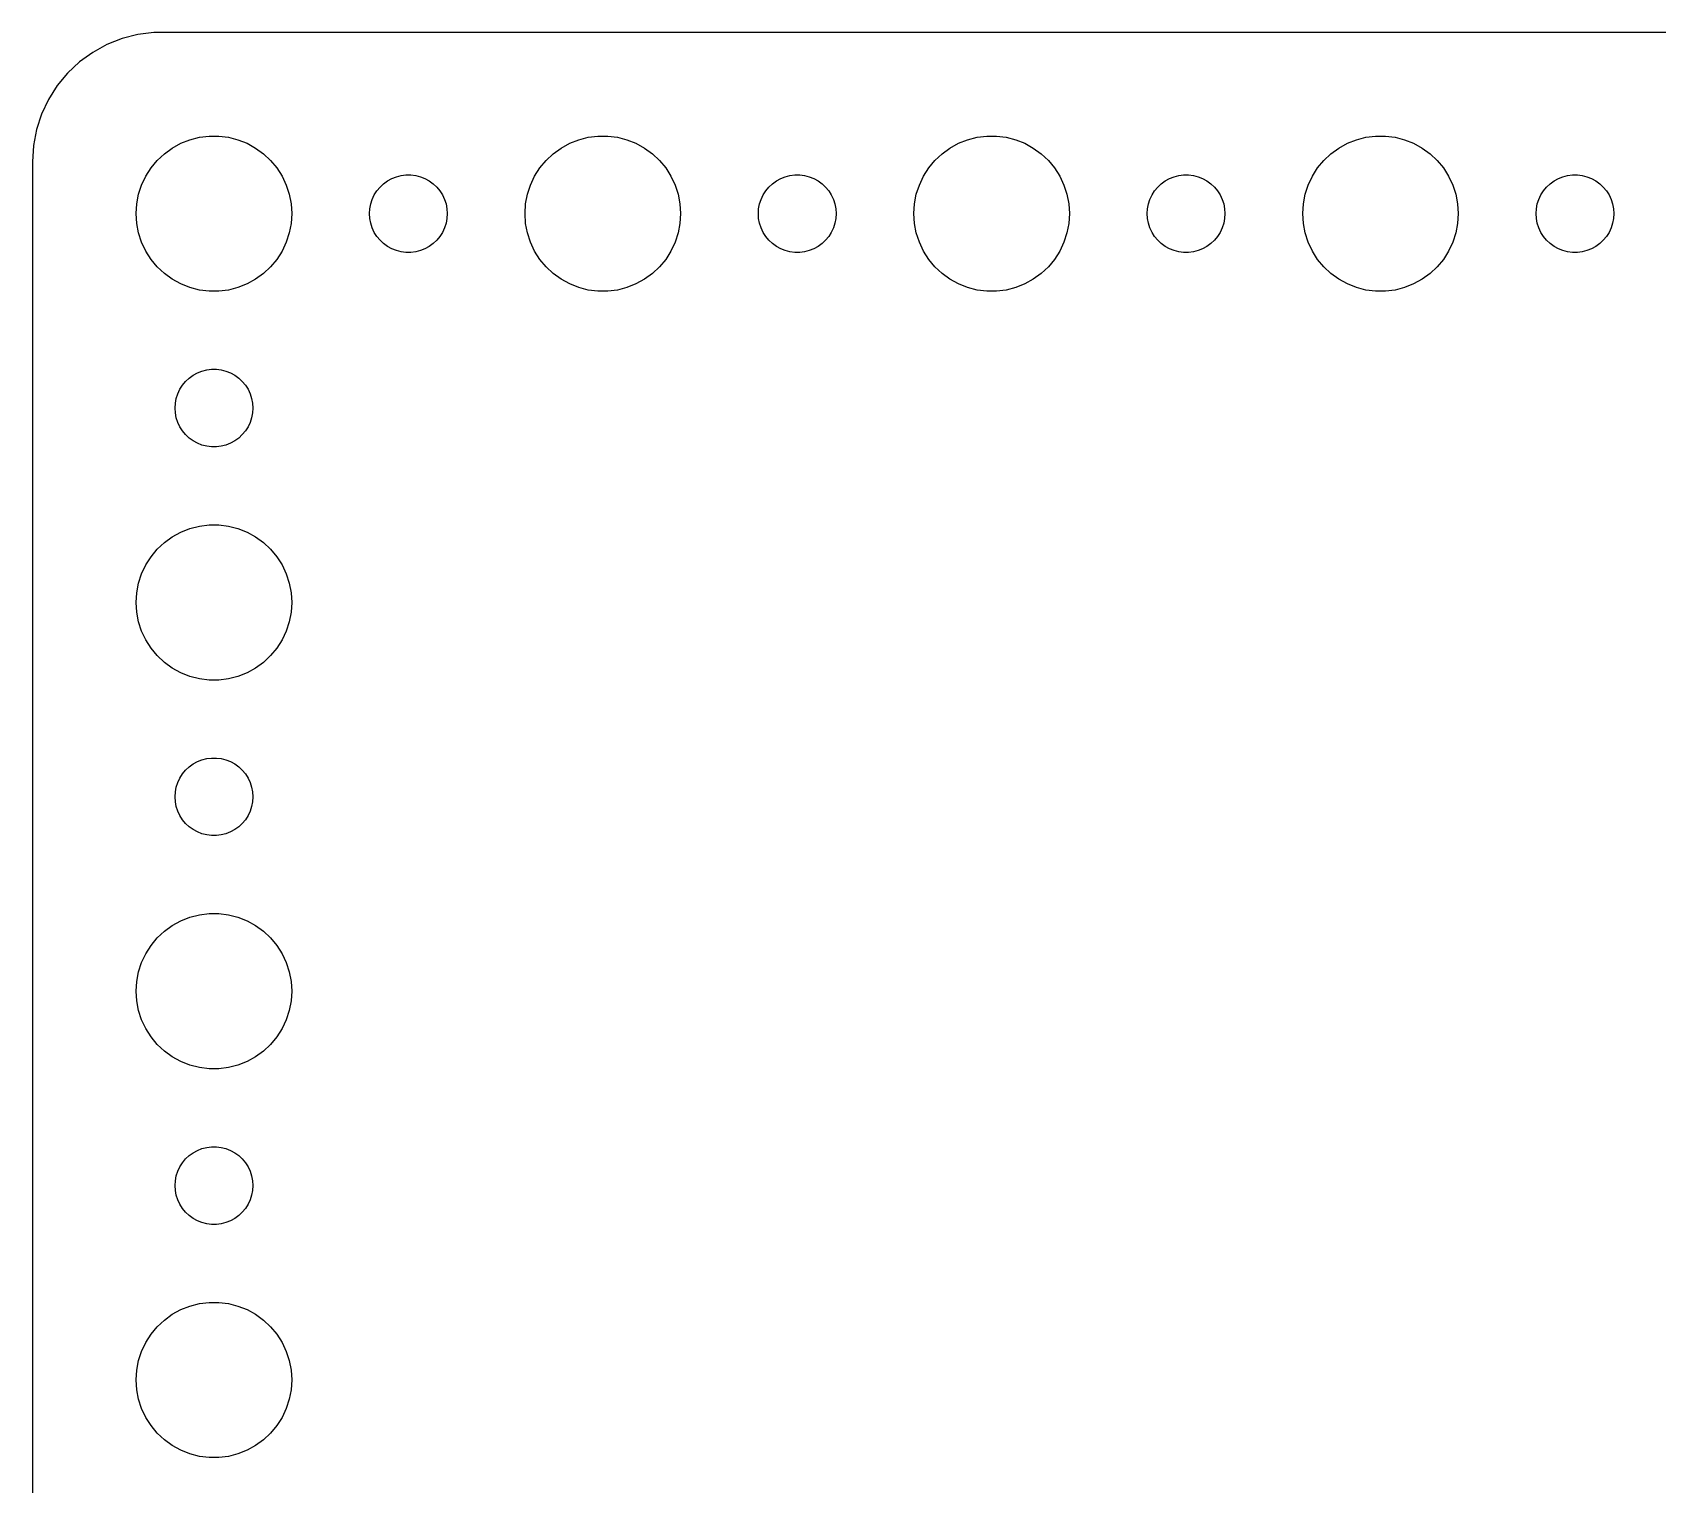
# Model space of a CAD drawing. Header units: metres. Extents: x -134 to 134, y 176 to 508.
# Drawn here: x -134.5 to -71.8, y 452 to 508 of the extents above; entities that cross this region are included whole.
import ezdxf

# ---------------------------------------------------------------- set-up
doc = ezdxf.new("R2010")
doc.units = ezdxf.units.M

msp = doc.modelspace()

# ---------------------------------------------------------------- linework, layer by layer
for p, q in [((-131.045, 507.755), (-131.629, 507.524)), ((-130.437, 507.911), (-131.045, 507.755)), ((-129.814, 507.99), (-130.437, 507.911)), ((129.814, 507.99), (-129.814, 507.99)), ((-132.179, 507.222), (-132.687, 506.853)), ((-131.629, 507.524), (-132.179, 507.222)), ((-132.687, 506.853), (-133.145, 506.423)), ((-133.545, 505.939), (-133.882, 505.409)), ((-133.145, 506.423), (-133.545, 505.939)), ((-133.882, 505.409), (-134.149, 504.841)), ((-134.149, 504.841), (-134.343, 504.243)), ((-134.343, 504.243), (-134.461, 503.627)), ((-128.062, 503.947), (-127.688, 503.994)), ((-127.688, 503.994), (-127.312, 503.994)), ((-127.312, 503.994), (-126.938, 503.947)), ((-113.062, 503.947), (-112.688, 503.994)), ((-112.688, 503.994), (-112.312, 503.994)), ((-112.312, 503.994), (-111.938, 503.947)), ((-98.0621, 503.947), (-97.6884, 503.994)), ((-97.6884, 503.994), (-97.3116, 503.994)), ((-97.3116, 503.994), (-96.9379, 503.947)), ((-83.0621, 503.947), (-82.6884, 503.994)), ((-82.6884, 503.994), (-82.3116, 503.994)), ((-82.3116, 503.994), (-81.9379, 503.947)), ((-134.461, 503.627), (-134.5, 503)), ((-129.412, 503.312), (-129.107, 503.533)), ((-129.107, 503.533), (-128.777, 503.714)), ((-128.777, 503.714), (-128.427, 503.853)), ((-128.427, 503.853), (-128.062, 503.947)), ((-126.938, 503.947), (-126.573, 503.853)), ((-126.573, 503.853), (-126.223, 503.714)), ((-126.223, 503.714), (-125.893, 503.533)), ((-125.893, 503.533), (-125.588, 503.312)), ((-114.412, 503.312), (-114.107, 503.533)), ((-114.107, 503.533), (-113.777, 503.714)), ((-113.777, 503.714), (-113.427, 503.853)), ((-113.427, 503.853), (-113.062, 503.947)), ((-111.938, 503.947), (-111.573, 503.853)), ((-111.573, 503.853), (-111.223, 503.714)), ((-111.223, 503.714), (-110.893, 503.533)), ((-110.893, 503.533), (-110.588, 503.312)), ((-99.4123, 503.312), (-99.1075, 503.533)), ((-99.1075, 503.533), (-98.7773, 503.714)), ((-98.7773, 503.714), (-98.427, 503.853)), ((-98.427, 503.853), (-98.0621, 503.947)), ((-96.9379, 503.947), (-96.573, 503.853)), ((-96.573, 503.853), (-96.2227, 503.714)), ((-96.2227, 503.714), (-95.8925, 503.533)), ((-95.8925, 503.533), (-95.5877, 503.312)), ((-84.4123, 503.312), (-84.1075, 503.533)), ((-84.1075, 503.533), (-83.7773, 503.714)), ((-83.7773, 503.714), (-83.427, 503.853)), ((-83.427, 503.853), (-83.0621, 503.947)), ((-81.9379, 503.947), (-81.573, 503.853)), ((-81.573, 503.853), (-81.2227, 503.714)), ((-81.2227, 503.714), (-80.8925, 503.533)), ((-80.8925, 503.533), (-80.5877, 503.312)), ((-134.5, 503), (-134.5, 409)), ((-130.129, 502.445), (-129.927, 502.763)), ((-129.927, 502.763), (-129.687, 503.054)), ((-129.687, 503.054), (-129.412, 503.312)), ((-125.588, 503.312), (-125.313, 503.054)), ((-125.313, 503.054), (-125.073, 502.763)), ((-125.073, 502.763), (-124.871, 502.445)), ((-115.129, 502.445), (-114.927, 502.763)), ((-114.927, 502.763), (-114.687, 503.054)), ((-114.687, 503.054), (-114.412, 503.312)), ((-110.588, 503.312), (-110.313, 503.054)), ((-110.313, 503.054), (-110.073, 502.763)), ((-110.073, 502.763), (-109.871, 502.445)), ((-100.129, 502.445), (-99.927, 502.763)), ((-99.927, 502.763), (-99.6869, 503.054)), ((-99.6869, 503.054), (-99.4123, 503.312)), ((-95.5877, 503.312), (-95.3131, 503.054)), ((-95.3131, 503.054), (-95.073, 502.763)), ((-95.073, 502.763), (-94.8711, 502.445)), ((-85.1289, 502.445), (-84.927, 502.763)), ((-84.927, 502.763), (-84.6869, 503.054)), ((-84.6869, 503.054), (-84.4123, 503.312)), ((-80.5877, 503.312), (-80.3131, 503.054)), ((-80.3131, 503.054), (-80.073, 502.763)), ((-80.073, 502.763), (-79.8711, 502.445)), ((-130.289, 502.104), (-130.129, 502.445)), ((-124.871, 502.445), (-124.711, 502.104)), ((-121.093, 502.027), (-120.956, 502.156)), ((-120.956, 502.156), (-120.804, 502.266)), ((-120.804, 502.266), (-120.639, 502.357)), ((-120.639, 502.357), (-120.464, 502.427)), ((-120.464, 502.427), (-120.281, 502.473)), ((-120.281, 502.473), (-120.094, 502.497)), ((-120.094, 502.497), (-119.906, 502.497)), ((-119.906, 502.497), (-119.719, 502.473)), ((-119.719, 502.473), (-119.536, 502.427)), ((-119.536, 502.427), (-119.361, 502.357)), ((-119.361, 502.357), (-119.196, 502.266)), ((-119.196, 502.266), (-119.044, 502.156)), ((-119.044, 502.156), (-118.907, 502.027)), ((-115.289, 502.104), (-115.129, 502.445)), ((-109.871, 502.445), (-109.711, 502.104)), ((-106.093, 502.027), (-105.956, 502.156)), ((-105.956, 502.156), (-105.804, 502.266)), ((-105.804, 502.266), (-105.639, 502.357)), ((-105.639, 502.357), (-105.464, 502.427)), ((-105.464, 502.427), (-105.281, 502.473)), ((-105.281, 502.473), (-105.094, 502.497)), ((-105.094, 502.497), (-104.906, 502.497)), ((-104.906, 502.497), (-104.719, 502.473)), ((-104.719, 502.473), (-104.536, 502.427)), ((-104.536, 502.427), (-104.361, 502.357)), ((-104.361, 502.357), (-104.196, 502.266)), ((-104.196, 502.266), (-104.044, 502.156)), ((-104.044, 502.156), (-103.907, 502.027)), ((-100.289, 502.104), (-100.129, 502.445)), ((-94.8711, 502.445), (-94.7107, 502.104)), ((-91.0934, 502.027), (-90.9561, 502.156)), ((-90.9561, 502.156), (-90.8037, 502.266)), ((-90.8037, 502.266), (-90.6387, 502.357)), ((-90.6387, 502.357), (-90.4635, 502.427)), ((-90.4635, 502.427), (-90.2811, 502.473)), ((-90.2811, 502.473), (-90.0942, 502.497)), ((-90.0942, 502.497), (-89.9058, 502.497)), ((-89.9058, 502.497), (-89.7189, 502.473)), ((-89.7189, 502.473), (-89.5365, 502.427)), ((-89.5365, 502.427), (-89.3613, 502.357)), ((-89.3613, 502.357), (-89.1963, 502.266)), ((-89.1963, 502.266), (-89.0439, 502.156)), ((-89.0439, 502.156), (-88.9065, 502.027)), ((-85.2893, 502.104), (-85.1289, 502.445)), ((-79.8711, 502.445), (-79.7107, 502.104)), ((-76.0934, 502.027), (-75.9561, 502.156)), ((-75.9561, 502.156), (-75.8037, 502.266)), ((-75.8037, 502.266), (-75.6387, 502.357)), ((-75.6387, 502.357), (-75.4635, 502.427)), ((-75.4635, 502.427), (-75.2811, 502.473)), ((-75.2811, 502.473), (-75.0942, 502.497)), ((-75.0942, 502.497), (-74.9058, 502.497)), ((-74.9058, 502.497), (-74.7189, 502.473)), ((-74.7189, 502.473), (-74.5365, 502.427)), ((-74.5365, 502.427), (-74.3613, 502.357)), ((-74.3613, 502.357), (-74.1963, 502.266)), ((-74.1963, 502.266), (-74.0439, 502.156)), ((-74.0439, 502.156), (-73.9065, 502.027)), ((-130.476, 501.376), (-130.406, 501.746)), ((-130.406, 501.746), (-130.289, 502.104)), ((-124.711, 502.104), (-124.594, 501.746)), ((-124.594, 501.746), (-124.524, 501.376)), ((-121.453, 501.373), (-121.395, 501.552)), ((-121.395, 501.552), (-121.314, 501.723)), ((-121.314, 501.723), (-121.214, 501.882)), ((-121.214, 501.882), (-121.093, 502.027)), ((-118.907, 502.027), (-118.786, 501.882)), ((-118.786, 501.882), (-118.686, 501.723)), ((-118.686, 501.723), (-118.605, 501.552)), ((-118.605, 501.552), (-118.547, 501.373)), ((-115.476, 501.376), (-115.406, 501.746)), ((-115.406, 501.746), (-115.289, 502.104)), ((-109.711, 502.104), (-109.594, 501.746)), ((-109.594, 501.746), (-109.524, 501.376)), ((-106.453, 501.373), (-106.395, 501.552)), ((-106.395, 501.552), (-106.314, 501.723)), ((-106.314, 501.723), (-106.214, 501.882)), ((-106.214, 501.882), (-106.093, 502.027)), ((-103.907, 502.027), (-103.786, 501.882)), ((-103.786, 501.882), (-103.686, 501.723)), ((-103.686, 501.723), (-103.605, 501.552)), ((-103.605, 501.552), (-103.547, 501.373)), ((-100.476, 501.376), (-100.406, 501.746)), ((-100.406, 501.746), (-100.289, 502.104)), ((-94.7107, 502.104), (-94.5943, 501.746)), ((-94.5943, 501.746), (-94.5237, 501.376)), ((-91.4529, 501.373), (-91.3947, 501.552)), ((-91.3947, 501.552), (-91.3145, 501.723)), ((-91.3145, 501.723), (-91.2135, 501.882)), ((-91.2135, 501.882), (-91.0934, 502.027)), ((-88.9065, 502.027), (-88.7865, 501.882)), ((-88.7865, 501.882), (-88.6855, 501.723)), ((-88.6855, 501.723), (-88.6053, 501.552)), ((-88.6053, 501.552), (-88.5471, 501.373)), ((-85.4763, 501.376), (-85.4057, 501.746)), ((-85.4057, 501.746), (-85.2893, 502.104)), ((-79.7107, 502.104), (-79.5943, 501.746)), ((-79.5943, 501.746), (-79.5237, 501.376)), ((-76.4529, 501.373), (-76.3947, 501.552)), ((-76.3947, 501.552), (-76.3145, 501.723)), ((-76.3145, 501.723), (-76.2135, 501.882)), ((-76.2135, 501.882), (-76.0934, 502.027)), ((-73.9065, 502.027), (-73.7865, 501.882)), ((-73.7865, 501.882), (-73.6855, 501.723)), ((-73.6855, 501.723), (-73.6053, 501.552)), ((-73.6053, 501.552), (-73.5471, 501.373)), ((-130.5, 501), (-130.476, 501.376)), ((-130.476, 500.624), (-130.5, 501)), ((-124.524, 501.376), (-124.5, 501)), ((-124.5, 501), (-124.524, 500.624)), ((-121.5, 501), (-121.488, 501.188)), ((-121.488, 500.812), (-121.5, 501)), ((-121.488, 501.188), (-121.453, 501.373)), ((-118.547, 501.373), (-118.512, 501.188)), ((-118.512, 501.188), (-118.5, 501)), ((-118.5, 501), (-118.512, 500.812)), ((-115.5, 501), (-115.476, 501.376)), ((-115.476, 500.624), (-115.5, 501)), ((-109.524, 501.376), (-109.5, 501)), ((-109.5, 501), (-109.524, 500.624)), ((-106.5, 501), (-106.488, 501.188)), ((-106.488, 500.812), (-106.5, 501)), ((-106.488, 501.188), (-106.453, 501.373)), ((-103.547, 501.373), (-103.512, 501.188)), ((-103.512, 501.188), (-103.5, 501)), ((-103.5, 501), (-103.512, 500.812)), ((-100.5, 501), (-100.476, 501.376)), ((-100.476, 500.624), (-100.5, 501)), ((-94.5237, 501.376), (-94.5, 501)), ((-94.5, 501), (-94.5237, 500.624)), ((-91.5, 501), (-91.4882, 501.188)), ((-91.4882, 500.812), (-91.5, 501)), ((-91.4882, 501.188), (-91.4529, 501.373)), ((-88.5471, 501.373), (-88.5118, 501.188)), ((-88.5118, 501.188), (-88.5, 501)), ((-88.5, 501), (-88.5118, 500.812)), ((-85.5, 501), (-85.4763, 501.376)), ((-85.4763, 500.624), (-85.5, 501)), ((-79.5237, 501.376), (-79.5, 501)), ((-79.5, 501), (-79.5237, 500.624)), ((-76.5, 501), (-76.4882, 501.188)), ((-76.4882, 500.812), (-76.5, 501)), ((-76.4882, 501.188), (-76.4529, 501.373)), ((-73.5471, 501.373), (-73.5118, 501.188)), ((-73.5118, 501.188), (-73.5, 501)), ((-73.5, 501), (-73.5118, 500.812)), ((-130.406, 500.254), (-130.476, 500.624)), ((-130.289, 499.896), (-130.406, 500.254)), ((-124.594, 500.254), (-124.711, 499.896)), ((-124.524, 500.624), (-124.594, 500.254)), ((-121.453, 500.627), (-121.488, 500.812)), ((-121.395, 500.448), (-121.453, 500.627)), ((-121.314, 500.277), (-121.395, 500.448)), ((-121.214, 500.118), (-121.314, 500.277)), ((-118.686, 500.277), (-118.786, 500.118)), ((-118.605, 500.448), (-118.686, 500.277)), ((-118.547, 500.627), (-118.605, 500.448)), ((-118.512, 500.812), (-118.547, 500.627)), ((-115.406, 500.254), (-115.476, 500.624)), ((-115.289, 499.896), (-115.406, 500.254)), ((-109.594, 500.254), (-109.711, 499.896)), ((-109.524, 500.624), (-109.594, 500.254)), ((-106.453, 500.627), (-106.488, 500.812)), ((-106.395, 500.448), (-106.453, 500.627)), ((-106.314, 500.277), (-106.395, 500.448)), ((-106.214, 500.118), (-106.314, 500.277)), ((-103.686, 500.277), (-103.786, 500.118)), ((-103.605, 500.448), (-103.686, 500.277)), ((-103.547, 500.627), (-103.605, 500.448)), ((-103.512, 500.812), (-103.547, 500.627)), ((-100.406, 500.254), (-100.476, 500.624)), ((-100.289, 499.896), (-100.406, 500.254)), ((-94.5943, 500.254), (-94.7107, 499.896)), ((-94.5237, 500.624), (-94.5943, 500.254)), ((-91.4529, 500.627), (-91.4882, 500.812)), ((-91.3947, 500.448), (-91.4529, 500.627)), ((-91.3145, 500.277), (-91.3947, 500.448)), ((-91.2135, 500.118), (-91.3145, 500.277)), ((-88.6855, 500.277), (-88.7865, 500.118)), ((-88.6053, 500.448), (-88.6855, 500.277)), ((-88.5471, 500.627), (-88.6053, 500.448)), ((-88.5118, 500.812), (-88.5471, 500.627)), ((-85.4057, 500.254), (-85.4763, 500.624)), ((-85.2893, 499.896), (-85.4057, 500.254)), ((-79.5943, 500.254), (-79.7107, 499.896)), ((-79.5237, 500.624), (-79.5943, 500.254)), ((-76.4529, 500.627), (-76.4882, 500.812)), ((-76.3947, 500.448), (-76.4529, 500.627)), ((-76.3145, 500.277), (-76.3947, 500.448)), ((-76.2135, 500.118), (-76.3145, 500.277)), ((-73.6855, 500.277), (-73.7865, 500.118)), ((-73.6053, 500.448), (-73.6855, 500.277)), ((-73.5471, 500.627), (-73.6053, 500.448)), ((-73.5118, 500.812), (-73.5471, 500.627)), ((-130.129, 499.555), (-130.289, 499.896)), ((-124.711, 499.896), (-124.871, 499.555)), ((-121.093, 499.973), (-121.214, 500.118)), ((-120.956, 499.844), (-121.093, 499.973)), ((-120.804, 499.734), (-120.956, 499.844)), ((-120.639, 499.643), (-120.804, 499.734)), ((-120.464, 499.573), (-120.639, 499.643)), ((-119.361, 499.643), (-119.536, 499.573)), ((-119.196, 499.734), (-119.361, 499.643)), ((-119.044, 499.844), (-119.196, 499.734)), ((-118.907, 499.973), (-119.044, 499.844)), ((-118.786, 500.118), (-118.907, 499.973)), ((-115.129, 499.555), (-115.289, 499.896)), ((-109.711, 499.896), (-109.871, 499.555)), ((-106.093, 499.973), (-106.214, 500.118)), ((-105.956, 499.844), (-106.093, 499.973)), ((-105.804, 499.734), (-105.956, 499.844)), ((-105.639, 499.643), (-105.804, 499.734)), ((-105.464, 499.573), (-105.639, 499.643)), ((-104.361, 499.643), (-104.536, 499.573)), ((-104.196, 499.734), (-104.361, 499.643)), ((-104.044, 499.844), (-104.196, 499.734)), ((-103.907, 499.973), (-104.044, 499.844)), ((-103.786, 500.118), (-103.907, 499.973)), ((-100.129, 499.555), (-100.289, 499.896)), ((-94.7107, 499.896), (-94.8711, 499.555)), ((-91.0934, 499.973), (-91.2135, 500.118)), ((-90.9561, 499.844), (-91.0934, 499.973)), ((-90.8037, 499.734), (-90.9561, 499.844)), ((-90.6387, 499.643), (-90.8037, 499.734)), ((-90.4635, 499.573), (-90.6387, 499.643)), ((-89.3613, 499.643), (-89.5365, 499.573)), ((-89.1963, 499.734), (-89.3613, 499.643)), ((-89.0439, 499.844), (-89.1963, 499.734)), ((-88.9065, 499.973), (-89.0439, 499.844)), ((-88.7865, 500.118), (-88.9065, 499.973)), ((-85.1289, 499.555), (-85.2893, 499.896)), ((-79.7107, 499.896), (-79.8711, 499.555)), ((-76.0934, 499.973), (-76.2135, 500.118)), ((-75.9561, 499.844), (-76.0934, 499.973)), ((-75.8037, 499.734), (-75.9561, 499.844)), ((-75.6387, 499.643), (-75.8037, 499.734)), ((-75.4635, 499.573), (-75.6387, 499.643)), ((-74.3613, 499.643), (-74.5365, 499.573)), ((-74.1963, 499.734), (-74.3613, 499.643)), ((-74.0439, 499.844), (-74.1963, 499.734)), ((-73.9065, 499.973), (-74.0439, 499.844)), ((-73.7865, 500.118), (-73.9065, 499.973)), ((-129.927, 499.237), (-130.129, 499.555)), ((-129.687, 498.946), (-129.927, 499.237)), ((-125.073, 499.237), (-125.313, 498.946)), ((-124.871, 499.555), (-125.073, 499.237)), ((-120.281, 499.527), (-120.464, 499.573)), ((-120.094, 499.503), (-120.281, 499.527)), ((-119.906, 499.503), (-120.094, 499.503)), ((-119.719, 499.527), (-119.906, 499.503)), ((-119.536, 499.573), (-119.719, 499.527)), ((-114.927, 499.237), (-115.129, 499.555)), ((-114.687, 498.946), (-114.927, 499.237)), ((-110.073, 499.237), (-110.313, 498.946)), ((-109.871, 499.555), (-110.073, 499.237)), ((-105.281, 499.527), (-105.464, 499.573)), ((-105.094, 499.503), (-105.281, 499.527)), ((-104.906, 499.503), (-105.094, 499.503)), ((-104.719, 499.527), (-104.906, 499.503)), ((-104.536, 499.573), (-104.719, 499.527)), ((-99.927, 499.237), (-100.129, 499.555)), ((-99.6869, 498.946), (-99.927, 499.237)), ((-95.073, 499.237), (-95.3131, 498.946)), ((-94.8711, 499.555), (-95.073, 499.237)), ((-90.2811, 499.527), (-90.4635, 499.573)), ((-90.0942, 499.503), (-90.2811, 499.527)), ((-89.9058, 499.503), (-90.0942, 499.503)), ((-89.7189, 499.527), (-89.9058, 499.503)), ((-89.5365, 499.573), (-89.7189, 499.527)), ((-84.927, 499.237), (-85.1289, 499.555)), ((-84.6869, 498.946), (-84.927, 499.237)), ((-80.073, 499.237), (-80.3131, 498.946)), ((-79.8711, 499.555), (-80.073, 499.237)), ((-75.2811, 499.527), (-75.4635, 499.573)), ((-75.0942, 499.503), (-75.2811, 499.527)), ((-74.9058, 499.503), (-75.0942, 499.503)), ((-74.7189, 499.527), (-74.9058, 499.503)), ((-74.5365, 499.573), (-74.7189, 499.527)), ((-129.412, 498.688), (-129.687, 498.946)), ((-129.107, 498.467), (-129.412, 498.688)), ((-128.777, 498.286), (-129.107, 498.467)), ((-125.893, 498.467), (-126.223, 498.286)), ((-125.588, 498.688), (-125.893, 498.467)), ((-125.313, 498.946), (-125.588, 498.688)), ((-114.412, 498.688), (-114.687, 498.946)), ((-114.107, 498.467), (-114.412, 498.688)), ((-113.777, 498.286), (-114.107, 498.467)), ((-110.893, 498.467), (-111.223, 498.286)), ((-110.588, 498.688), (-110.893, 498.467)), ((-110.313, 498.946), (-110.588, 498.688)), ((-99.4123, 498.688), (-99.6869, 498.946)), ((-99.1075, 498.467), (-99.4123, 498.688)), ((-98.7773, 498.286), (-99.1075, 498.467)), ((-95.8925, 498.467), (-96.2227, 498.286)), ((-95.5877, 498.688), (-95.8925, 498.467)), ((-95.3131, 498.946), (-95.5877, 498.688)), ((-84.4123, 498.688), (-84.6869, 498.946)), ((-84.1075, 498.467), (-84.4123, 498.688)), ((-83.7773, 498.286), (-84.1075, 498.467)), ((-80.8925, 498.467), (-81.2227, 498.286)), ((-80.5877, 498.688), (-80.8925, 498.467)), ((-80.3131, 498.946), (-80.5877, 498.688)), ((-128.427, 498.147), (-128.777, 498.286)), ((-128.062, 498.053), (-128.427, 498.147)), ((-127.688, 498.006), (-128.062, 498.053)), ((-127.312, 498.006), (-127.688, 498.006)), ((-126.938, 498.053), (-127.312, 498.006)), ((-126.573, 498.147), (-126.938, 498.053)), ((-126.223, 498.286), (-126.573, 498.147)), ((-113.427, 498.147), (-113.777, 498.286)), ((-113.062, 498.053), (-113.427, 498.147)), ((-112.688, 498.006), (-113.062, 498.053)), ((-112.312, 498.006), (-112.688, 498.006)), ((-111.938, 498.053), (-112.312, 498.006)), ((-111.573, 498.147), (-111.938, 498.053)), ((-111.223, 498.286), (-111.573, 498.147)), ((-98.427, 498.147), (-98.7773, 498.286)), ((-98.0621, 498.053), (-98.427, 498.147)), ((-97.6884, 498.006), (-98.0621, 498.053)), ((-97.3116, 498.006), (-97.6884, 498.006)), ((-96.9379, 498.053), (-97.3116, 498.006)), ((-96.573, 498.147), (-96.9379, 498.053)), ((-96.2227, 498.286), (-96.573, 498.147)), ((-83.427, 498.147), (-83.7773, 498.286)), ((-83.0621, 498.053), (-83.427, 498.147)), ((-82.6884, 498.006), (-83.0621, 498.053)), ((-82.3116, 498.006), (-82.6884, 498.006)), ((-81.9379, 498.053), (-82.3116, 498.006)), ((-81.573, 498.147), (-81.9379, 498.053)), ((-81.2227, 498.286), (-81.573, 498.147)), ((-128.593, 494.527), (-128.456, 494.656)), ((-128.456, 494.656), (-128.304, 494.766)), ((-128.304, 494.766), (-128.139, 494.857)), ((-128.139, 494.857), (-127.964, 494.927)), ((-127.964, 494.927), (-127.781, 494.973)), ((-127.781, 494.973), (-127.594, 494.997)), ((-127.594, 494.997), (-127.406, 494.997)), ((-127.406, 494.997), (-127.219, 494.973)), ((-127.219, 494.973), (-127.036, 494.927)), ((-127.036, 494.927), (-126.861, 494.857)), ((-126.861, 494.857), (-126.696, 494.766)), ((-126.696, 494.766), (-126.544, 494.656)), ((-126.544, 494.656), (-126.407, 494.527)), ((-128.953, 493.873), (-128.895, 494.052)), ((-128.895, 494.052), (-128.814, 494.223)), ((-128.814, 494.223), (-128.714, 494.382)), ((-128.714, 494.382), (-128.593, 494.527)), ((-126.407, 494.527), (-126.286, 494.382)), ((-126.286, 494.382), (-126.186, 494.223)), ((-126.186, 494.223), (-126.105, 494.052)), ((-126.105, 494.052), (-126.047, 493.873)), ((-129, 493.5), (-128.988, 493.688)), ((-128.988, 493.312), (-129, 493.5)), ((-128.988, 493.688), (-128.953, 493.873)), ((-126.047, 493.873), (-126.012, 493.688)), ((-126.012, 493.688), (-126, 493.5)), ((-126, 493.5), (-126.012, 493.312)), ((-128.953, 493.127), (-128.988, 493.312)), ((-128.895, 492.948), (-128.953, 493.127)), ((-128.814, 492.777), (-128.895, 492.948)), ((-128.714, 492.618), (-128.814, 492.777)), ((-126.186, 492.777), (-126.286, 492.618)), ((-126.105, 492.948), (-126.186, 492.777)), ((-126.047, 493.127), (-126.105, 492.948)), ((-126.012, 493.312), (-126.047, 493.127)), ((-128.593, 492.473), (-128.714, 492.618)), ((-128.456, 492.344), (-128.593, 492.473)), ((-128.304, 492.234), (-128.456, 492.344)), ((-128.139, 492.143), (-128.304, 492.234)), ((-127.964, 492.073), (-128.139, 492.143)), ((-126.861, 492.143), (-127.036, 492.073)), ((-126.696, 492.234), (-126.861, 492.143)), ((-126.544, 492.344), (-126.696, 492.234)), ((-126.407, 492.473), (-126.544, 492.344)), ((-126.286, 492.618), (-126.407, 492.473)), ((-127.781, 492.027), (-127.964, 492.073)), ((-127.594, 492.003), (-127.781, 492.027)), ((-127.406, 492.003), (-127.594, 492.003)), ((-127.219, 492.027), (-127.406, 492.003)), ((-127.036, 492.073), (-127.219, 492.027)), ((-128.427, 488.853), (-128.062, 488.947)), ((-128.062, 488.947), (-127.688, 488.994)), ((-127.688, 488.994), (-127.312, 488.994)), ((-127.312, 488.994), (-126.938, 488.947)), ((-126.938, 488.947), (-126.573, 488.853)), ((-129.412, 488.312), (-129.107, 488.533)), ((-129.107, 488.533), (-128.777, 488.714)), ((-128.777, 488.714), (-128.427, 488.853)), ((-126.573, 488.853), (-126.223, 488.714)), ((-126.223, 488.714), (-125.893, 488.533)), ((-125.893, 488.533), (-125.588, 488.312)), ((-130.129, 487.445), (-129.927, 487.763)), ((-129.927, 487.763), (-129.687, 488.054)), ((-129.687, 488.054), (-129.412, 488.312)), ((-125.588, 488.312), (-125.313, 488.054)), ((-125.313, 488.054), (-125.073, 487.763)), ((-125.073, 487.763), (-124.871, 487.445)), ((-130.406, 486.746), (-130.289, 487.104)), ((-130.289, 487.104), (-130.129, 487.445)), ((-124.871, 487.445), (-124.711, 487.104)), ((-124.711, 487.104), (-124.594, 486.746)), ((-130.476, 486.376), (-130.406, 486.746)), ((-124.594, 486.746), (-124.524, 486.376)), ((-130.5, 486), (-130.476, 486.376)), ((-130.476, 485.624), (-130.5, 486)), ((-124.524, 486.376), (-124.5, 486)), ((-124.5, 486), (-124.524, 485.624)), ((-130.406, 485.254), (-130.476, 485.624)), ((-130.289, 484.896), (-130.406, 485.254)), ((-124.594, 485.254), (-124.711, 484.896)), ((-124.524, 485.624), (-124.594, 485.254)), ((-130.129, 484.555), (-130.289, 484.896)), ((-124.711, 484.896), (-124.871, 484.555)), ((-129.927, 484.237), (-130.129, 484.555)), ((-129.687, 483.946), (-129.927, 484.237)), ((-129.412, 483.688), (-129.687, 483.946)), ((-125.313, 483.946), (-125.588, 483.688)), ((-125.073, 484.237), (-125.313, 483.946)), ((-124.871, 484.555), (-125.073, 484.237)), ((-129.107, 483.467), (-129.412, 483.688)), ((-128.777, 483.286), (-129.107, 483.467)), ((-125.893, 483.467), (-126.223, 483.286)), ((-125.588, 483.688), (-125.893, 483.467)), ((-128.427, 483.147), (-128.777, 483.286)), ((-128.062, 483.053), (-128.427, 483.147)), ((-127.688, 483.006), (-128.062, 483.053)), ((-127.312, 483.006), (-127.688, 483.006)), ((-126.938, 483.053), (-127.312, 483.006)), ((-126.573, 483.147), (-126.938, 483.053)), ((-126.223, 483.286), (-126.573, 483.147)), ((-128.593, 479.527), (-128.456, 479.656)), ((-128.456, 479.656), (-128.304, 479.766)), ((-128.304, 479.766), (-128.139, 479.857)), ((-128.139, 479.857), (-127.964, 479.927)), ((-127.964, 479.927), (-127.781, 479.973)), ((-127.781, 479.973), (-127.594, 479.997)), ((-127.594, 479.997), (-127.406, 479.997)), ((-127.406, 479.997), (-127.219, 479.973)), ((-127.219, 479.973), (-127.036, 479.927)), ((-127.036, 479.927), (-126.861, 479.857)), ((-126.861, 479.857), (-126.696, 479.766)), ((-126.696, 479.766), (-126.544, 479.656)), ((-126.544, 479.656), (-126.407, 479.527)), ((-128.953, 478.873), (-128.895, 479.052)), ((-128.895, 479.052), (-128.814, 479.223)), ((-128.814, 479.223), (-128.714, 479.382)), ((-128.714, 479.382), (-128.593, 479.527)), ((-126.407, 479.527), (-126.286, 479.382)), ((-126.286, 479.382), (-126.186, 479.223)), ((-126.186, 479.223), (-126.105, 479.052)), ((-126.105, 479.052), (-126.047, 478.873)), ((-129, 478.5), (-128.988, 478.688)), ((-128.988, 478.312), (-129, 478.5)), ((-128.988, 478.688), (-128.953, 478.873)), ((-128.953, 478.127), (-128.988, 478.312)), ((-126.047, 478.873), (-126.012, 478.688)), ((-126.012, 478.312), (-126.047, 478.127)), ((-126.012, 478.688), (-126, 478.5)), ((-126, 478.5), (-126.012, 478.312)), ((-128.895, 477.948), (-128.953, 478.127)), ((-128.814, 477.777), (-128.895, 477.948)), ((-128.714, 477.618), (-128.814, 477.777)), ((-126.186, 477.777), (-126.286, 477.618)), ((-126.105, 477.948), (-126.186, 477.777)), ((-126.047, 478.127), (-126.105, 477.948)), ((-128.593, 477.473), (-128.714, 477.618)), ((-128.456, 477.344), (-128.593, 477.473)), ((-128.304, 477.234), (-128.456, 477.344)), ((-128.139, 477.143), (-128.304, 477.234)), ((-127.964, 477.073), (-128.139, 477.143)), ((-127.781, 477.027), (-127.964, 477.073)), ((-127.036, 477.073), (-127.219, 477.027)), ((-126.861, 477.143), (-127.036, 477.073)), ((-126.696, 477.234), (-126.861, 477.143)), ((-126.544, 477.344), (-126.696, 477.234)), ((-126.407, 477.473), (-126.544, 477.344)), ((-126.286, 477.618), (-126.407, 477.473)), ((-127.594, 477.003), (-127.781, 477.027)), ((-127.406, 477.003), (-127.594, 477.003)), ((-127.219, 477.027), (-127.406, 477.003)), ((-128.427, 473.853), (-128.062, 473.947)), ((-128.062, 473.947), (-127.688, 473.994)), ((-127.688, 473.994), (-127.312, 473.994)), ((-127.312, 473.994), (-126.938, 473.947)), ((-126.938, 473.947), (-126.573, 473.853)), ((-129.687, 473.054), (-129.412, 473.312)), ((-129.412, 473.312), (-129.107, 473.533)), ((-129.107, 473.533), (-128.777, 473.714)), ((-128.777, 473.714), (-128.427, 473.853)), ((-126.573, 473.853), (-126.223, 473.714)), ((-126.223, 473.714), (-125.893, 473.533)), ((-125.893, 473.533), (-125.588, 473.312)), ((-125.588, 473.312), (-125.313, 473.054)), ((-130.129, 472.445), (-129.927, 472.763)), ((-129.927, 472.763), (-129.687, 473.054)), ((-125.313, 473.054), (-125.073, 472.763)), ((-125.073, 472.763), (-124.871, 472.445)), ((-130.406, 471.746), (-130.289, 472.104)), ((-130.289, 472.104), (-130.129, 472.445)), ((-124.871, 472.445), (-124.711, 472.104)), ((-124.711, 472.104), (-124.594, 471.746)), ((-130.476, 471.376), (-130.406, 471.746)), ((-124.594, 471.746), (-124.524, 471.376)), ((-130.5, 471), (-130.476, 471.376)), ((-130.476, 470.624), (-130.5, 471)), ((-124.524, 471.376), (-124.5, 471)), ((-124.5, 471), (-124.524, 470.624)), ((-130.406, 470.254), (-130.476, 470.624)), ((-130.289, 469.896), (-130.406, 470.254)), ((-124.594, 470.254), (-124.711, 469.896)), ((-124.524, 470.624), (-124.594, 470.254)), ((-130.129, 469.555), (-130.289, 469.896)), ((-129.927, 469.237), (-130.129, 469.555)), ((-124.871, 469.555), (-125.073, 469.237)), ((-124.711, 469.896), (-124.871, 469.555)), ((-129.687, 468.946), (-129.927, 469.237)), ((-129.412, 468.688), (-129.687, 468.946)), ((-125.313, 468.946), (-125.588, 468.688)), ((-125.073, 469.237), (-125.313, 468.946)), ((-129.107, 468.467), (-129.412, 468.688)), ((-128.777, 468.286), (-129.107, 468.467)), ((-128.427, 468.147), (-128.777, 468.286)), ((-126.223, 468.286), (-126.573, 468.147)), ((-125.893, 468.467), (-126.223, 468.286)), ((-125.588, 468.688), (-125.893, 468.467)), ((-128.062, 468.053), (-128.427, 468.147)), ((-127.688, 468.006), (-128.062, 468.053)), ((-127.312, 468.006), (-127.688, 468.006)), ((-126.938, 468.053), (-127.312, 468.006)), ((-126.573, 468.147), (-126.938, 468.053)), ((-128.714, 464.382), (-128.593, 464.527)), ((-128.593, 464.527), (-128.456, 464.656)), ((-128.456, 464.656), (-128.304, 464.766)), ((-128.304, 464.766), (-128.139, 464.857)), ((-128.139, 464.857), (-127.964, 464.927)), ((-127.964, 464.927), (-127.781, 464.973)), ((-127.781, 464.973), (-127.594, 464.997)), ((-127.594, 464.997), (-127.406, 464.997)), ((-127.406, 464.997), (-127.219, 464.973)), ((-127.219, 464.973), (-127.036, 464.927)), ((-127.036, 464.927), (-126.861, 464.857)), ((-126.861, 464.857), (-126.696, 464.766)), ((-126.696, 464.766), (-126.544, 464.656)), ((-126.544, 464.656), (-126.407, 464.527)), ((-126.407, 464.527), (-126.286, 464.382)), ((-128.988, 463.688), (-128.953, 463.873)), ((-128.953, 463.873), (-128.895, 464.052)), ((-128.895, 464.052), (-128.814, 464.223)), ((-128.814, 464.223), (-128.714, 464.382)), ((-126.286, 464.382), (-126.186, 464.223)), ((-126.186, 464.223), (-126.105, 464.052)), ((-126.105, 464.052), (-126.047, 463.873)), ((-126.047, 463.873), (-126.012, 463.688)), ((-129, 463.5), (-128.988, 463.688)), ((-128.988, 463.312), (-129, 463.5)), ((-128.953, 463.127), (-128.988, 463.312)), ((-126.012, 463.312), (-126.047, 463.127)), ((-126.012, 463.688), (-126, 463.5)), ((-126, 463.5), (-126.012, 463.312)), ((-128.895, 462.948), (-128.953, 463.127)), ((-128.814, 462.777), (-128.895, 462.948)), ((-128.714, 462.618), (-128.814, 462.777)), ((-128.593, 462.473), (-128.714, 462.618)), ((-126.286, 462.618), (-126.407, 462.473)), ((-126.186, 462.777), (-126.286, 462.618)), ((-126.105, 462.948), (-126.186, 462.777)), ((-126.047, 463.127), (-126.105, 462.948)), ((-128.456, 462.344), (-128.593, 462.473)), ((-128.304, 462.234), (-128.456, 462.344)), ((-128.139, 462.143), (-128.304, 462.234)), ((-127.964, 462.073), (-128.139, 462.143)), ((-127.781, 462.027), (-127.964, 462.073)), ((-127.594, 462.003), (-127.781, 462.027)), ((-127.406, 462.003), (-127.594, 462.003)), ((-127.219, 462.027), (-127.406, 462.003)), ((-127.036, 462.073), (-127.219, 462.027)), ((-126.861, 462.143), (-127.036, 462.073)), ((-126.696, 462.234), (-126.861, 462.143)), ((-126.544, 462.344), (-126.696, 462.234)), ((-126.407, 462.473), (-126.544, 462.344)), ((-128.427, 458.853), (-128.062, 458.947)), ((-128.062, 458.947), (-127.688, 458.994)), ((-127.688, 458.994), (-127.312, 458.994)), ((-127.312, 458.994), (-126.938, 458.947)), ((-126.938, 458.947), (-126.573, 458.853)), ((-129.687, 458.054), (-129.412, 458.312)), ((-129.412, 458.312), (-129.107, 458.533)), ((-129.107, 458.533), (-128.777, 458.714)), ((-128.777, 458.714), (-128.427, 458.853)), ((-126.573, 458.853), (-126.223, 458.714)), ((-126.223, 458.714), (-125.893, 458.533)), ((-125.893, 458.533), (-125.588, 458.312)), ((-125.588, 458.312), (-125.313, 458.054)), ((-130.129, 457.445), (-129.927, 457.763)), ((-129.927, 457.763), (-129.687, 458.054)), ((-125.313, 458.054), (-125.073, 457.763)), ((-125.073, 457.763), (-124.871, 457.445)), ((-130.406, 456.746), (-130.289, 457.104)), ((-130.289, 457.104), (-130.129, 457.445)), ((-124.871, 457.445), (-124.711, 457.104)), ((-124.711, 457.104), (-124.594, 456.746)), ((-130.5, 456), (-130.476, 456.376)), ((-130.476, 456.376), (-130.406, 456.746)), ((-124.594, 456.746), (-124.524, 456.376)), ((-124.524, 456.376), (-124.5, 456)), ((-130.476, 455.624), (-130.5, 456)), ((-124.5, 456), (-124.524, 455.624)), ((-130.406, 455.254), (-130.476, 455.624)), ((-130.289, 454.896), (-130.406, 455.254)), ((-124.594, 455.254), (-124.711, 454.896)), ((-124.524, 455.624), (-124.594, 455.254)), ((-130.129, 454.555), (-130.289, 454.896)), ((-129.927, 454.237), (-130.129, 454.555)), ((-124.871, 454.555), (-125.073, 454.237)), ((-124.711, 454.896), (-124.871, 454.555)), ((-129.687, 453.946), (-129.927, 454.237)), ((-129.412, 453.688), (-129.687, 453.946)), ((-125.313, 453.946), (-125.588, 453.688)), ((-125.073, 454.237), (-125.313, 453.946)), ((-129.107, 453.467), (-129.412, 453.688)), ((-128.777, 453.286), (-129.107, 453.467)), ((-128.427, 453.147), (-128.777, 453.286)), ((-126.223, 453.286), (-126.573, 453.147)), ((-125.893, 453.467), (-126.223, 453.286)), ((-125.588, 453.688), (-125.893, 453.467)), ((-128.062, 453.053), (-128.427, 453.147)), ((-127.688, 453.006), (-128.062, 453.053)), ((-127.312, 453.006), (-127.688, 453.006)), ((-126.938, 453.053), (-127.312, 453.006)), ((-126.573, 453.147), (-126.938, 453.053))]:
    msp.add_line(p, q)

doc.saveas('drawing.dxf')
